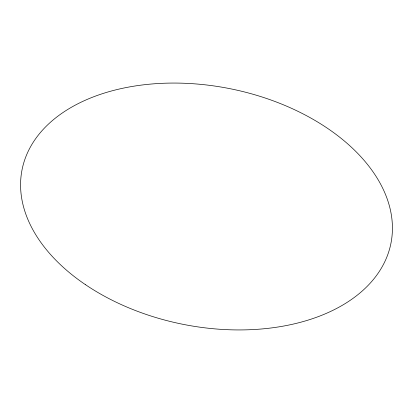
<?xml version="1.0" encoding="UTF-8"?>
<svg xmlns="http://www.w3.org/2000/svg" width="413" height="413" viewBox="0 0 413 413"><rect width="100%" height="100%" fill="white"/><g stroke="black" fill="none" stroke-linecap="round" stroke-linejoin="round"><path stroke-width="0.62" d="M85.455 284.655A188.075 120.137 11.3 0 0 389.242 250.164A188.075 120.137 11.3 0 0 144.803 84.68A188.075 120.137 11.3 0 0 85.455 284.655"/></g></svg>
